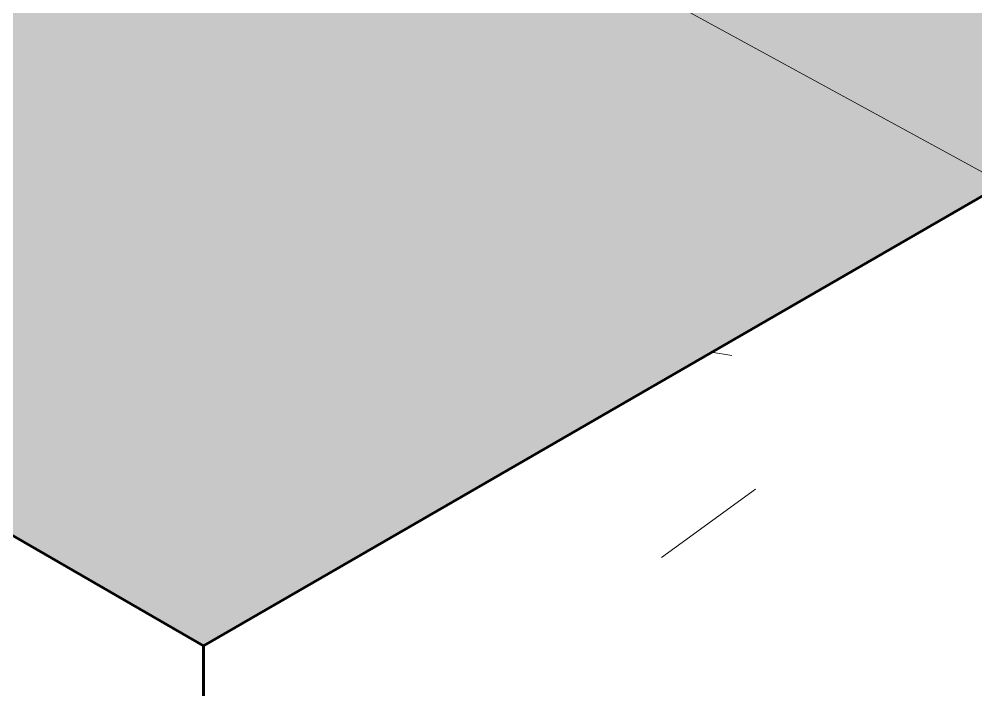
# Model space of a CAD drawing. Header units: inches. Extents: x -19229 to -222, y -6301 to 12387.
# Drawn here: x -1345.99 to -1341.456, y -6267.946 to -6264.769 of the extents above; entities that cross this region are included whole.
import ezdxf

# ---------------------------------------------------------------- set-up
doc = ezdxf.new("R2010")
doc.units = ezdxf.units.IN
doc.header["$MEASUREMENT"] = 0
for name, color, linetype, lineweight in [('A-FLOR', 192, 'Continuous', 9), ('A-FLOR-PATT', 8, 'Continuous', 25), ('G-ANNO-TEXT', 231, 'Continuous', 9)]:
    doc.layers.add(name, color=color, linetype=linetype, lineweight=lineweight)

msp = doc.modelspace()

# ---------------------------------------------------------------- hatches: boundary and pattern name
at = {"layer": 'A-FLOR'}
h = msp.add_hatch(color=256, dxfattribs=at)
h.paths.add_polyline_path([(-1345.11669, -6267.73717), (-1326.0233, -6256.71359), (-1347.42198, -6256.71359), (-1347.42198, -6240.18555), (-1344.42198, -6240.18555), (-1344.42198, -6228.0636), (-1379.12766, -6248.10093), (-1346.0201, -6267.21559)], flags=0)
h.paths.add_polyline_path([(-1318.79457, -6252.54008), (-1303.51269, -6243.71709), (-1321.79457, -6233.16205), (-1321.79457, -6240.18555), (-1318.79457, -6240.18555), (-1318.79457, -6247.95804)], flags=0)
at = {"layer": 'A-FLOR-PATT', "lineweight": 9}
h = msp.add_hatch(dxfattribs=at)
h.set_pattern_fill('FP_8', color=256, style=0, pattern_type=2)
h.set_pattern_definition([(62.892, (-1343.783, -6234.09), (9.7382, 4.6381), [1.436, -15.8]), (25.47, (-1343.783, -6234.09), (-1.8834, 10.7044), [0.899, -9.887]), (99.98, (-1342.972, -6233.704), (7.8537, 15.3424), [0.906, -9.963]), (60.684, (-1343.783, -6230.955), (14.4891, 5.7708), [2.16, -23.757]), (96.106, (-1342.576, -6230.474), (12.6894, 22.597), [1.41, -15.512]), (21.716, (-1343.783, -6230.955), (12.6896, 22.597), [1.3, -14.297]), (45.584, (-1342.425, -6230.955), (8.1035, -1.6329), [1.358, -14.941]), (348.607, (-1342.425, -6230.955), (3.3034, 13.275), [0.689, -7.578]), (76.026, (-1341.75, -6231.091), (11.4069, 11.642), [1.14, -12.54]), (55.653, (-1343.783, -6234.09), (0.16523, 5.31442), [0.63, -11.817, 0.63, -12.161, -12.648]), (55.653, (-1343.783, -6234.09), (0.16523, 5.31442), [-25.238, 0.63, -12.018]), (36.106, (-1343.783, -6234.09), (3.57124, 8.24512), [0.55, -5.814, 0.55, -10.063, -4.207]), (36.106, (-1343.783, -6234.09), (3.57124, 8.24512), [-16.977, 0.55, -3.657]), (351.006, (-1346.811, -6235.838), (7.24703, 3.83117), [0.383, -2.516, 0.383, -8.66, -11.999]), (351.006, (-1346.811, -6235.838), (7.24703, 3.83117), [-11.941, 0.383, -11.616]), (334.325, (-1348.168, -6236.622), (7.9174, 6.141), [0.367, -3.243, 0.367, -5.387, -8.163]), (334.325, (-1348.168, -6236.622), (7.9174, 6.141), [-9.363, 0.367, -7.797])])
h.paths.add_polyline_path([(-1345.11669, -6271.00316), (-1326.0233, -6259.97958), (-1326.0233, -6256.71359), (-1345.11669, -6267.73717), (-1345.11669, -6268.9474)], flags=0)
h.paths.add_polyline_path([(-1318.79457, -6255.80607), (-1303.51269, -6246.98308), (-1303.51269, -6243.71709), (-1318.79457, -6252.54008), (-1318.79457, -6252.63148)], flags=0)
h = msp.add_hatch(dxfattribs=at)
h.set_pattern_fill('FP_7', color=256, style=0, pattern_type=2)
h.set_pattern_definition([(38.617, (-1113.583, -6368.536), (9.73812, -6.60578), [0.838, -9.214]), (325.848, (-1113.583, -6368.536), (-1.88344, 12.87938), [0.981, -10.786]), (98.321, (-1112.772, -6369.087), (7.85377, 6.27363), [1.085, -11.932]), (32.051, (-1113.583, -6365.401), (14.4899, -10.9602), [1.248, -13.724]), (95.439, (-1112.376, -6366.314), (12.6891, 7.9445), [1.583, -17.408]), (322.895, (-1113.583, -6365.401), (12.6889, 7.9446), [1.514, -16.654]), (352.362, (-1112.226, -6366.968), (8.1041, -10.99066), [0.959, -10.55]), (306.403, (-1112.226, -6366.968), (3.3032, 9.4604), [1.138, -12.517]), (70.753, (-1111.55, -6367.884), (11.4073, -1.52982), [0.835, -9.186]), (17.155, (-1113.583, -6368.536), (0.16509, 5.12364), [0.372, -6.978, 0.372, -7.181, -7.468]), (17.155, (-1113.583, -6368.536), (0.16509, 5.12364), [-14.902, 0.372, -7.096]), (336.958, (-1113.583, -6368.536), (3.57184, 4.12072), [0.483, -5.105, 0.483, -8.835, -3.693]), (336.958, (-1113.583, -6368.536), (3.57184, 4.12072), [-14.905, 0.483, -3.211]), (307.294, (-1116.611, -6366.788), (7.247186, -4.53768), [0.624, -4.101, 0.624, -14.117, -19.559]), (307.294, (-1116.611, -6366.788), (7.247186, -4.53768), [-19.465, 0.624, -18.936]), (301.444, (-1117.968, -6366.004), (7.91746, -3.00151), [0.633, -5.603, 0.633, -9.306, -14.103]), (301.444, (-1117.968, -6366.004), (7.91746, -3.00151), [-16.175, 0.633, -13.47])])
h.paths.add_polyline_path([(-1345.11669, -6271.00316), (-1345.11669, -6267.73717), (-1379.12766, -6248.10093), (-1379.12766, -6251.36691), (-1348.67736, -6268.9474)], flags=0)

# ---------------------------------------------------------------- linework, layer by layer
at = {"layer": 'A-FLOR', "lineweight": 60}
for p, q in [((-1303.51269, -6243.71709), (-1345.11669, -6267.73717)), ((-1345.11669, -6267.73717), (-1379.12766, -6248.10093)), ((-1345.11669, -6275.90214), (-1345.11669, -6267.73717))]:
    msp.add_line(p, q, dxfattribs=at)
at = {"layer": 'G-ANNO-TEXT', "color": 147, "lineweight": 20}
msp.add_line((-1352.30423, -6259.55323), (-1299.53118, -6288.37271), dxfattribs=at)

doc.saveas('drawing.dxf')
